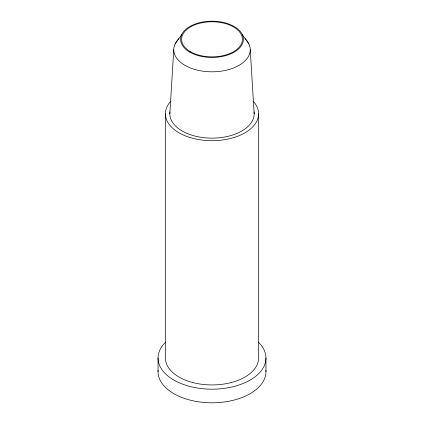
<?xml version="1.0" encoding="UTF-8"?>
<svg xmlns="http://www.w3.org/2000/svg" width="424" height="424" viewBox="0 0 424 424"><rect width="100%" height="100%" fill="white"/><g stroke="black" fill="none" stroke-linecap="round" stroke-linejoin="round"><path stroke-width="0.64" d="M169.828 113.796L173.75 49.73M175.054 44.017L181.684 34.63M242.316 34.63L248.946 44.017M250.25 49.73L254.172 113.796M265.943 358.041L265.943 371.657M258.587 113.796L258.587 358.041A46.587 26.898 0 0 1 212 384.939A46.587 26.898 0 0 1 165.413 358.041L165.413 113.796M158.057 358.041L158.057 371.657M245.125 38.69A38.25 22.085 0 0 1 212 71.815A38.25 22.085 0 0 1 178.875 38.69M265.901 370.412A53.943 31.143 0 0 1 212 402.8A53.943 31.143 0 0 1 158.099 370.412M258.714 342.47A53.943 31.143 0 0 1 212 389.184A53.943 31.143 0 0 1 165.286 342.47M254.045 111.894A42.172 24.348 0 0 1 212 138.144A42.172 24.348 0 0 1 169.955 111.894M253.674 101.771A46.587 26.898 0 0 1 212 140.694A46.587 26.898 0 0 1 170.326 101.771M190.503 51.733A30.406 17.554 0 0 0 241.367 43.863A30.406 17.554 0 0 0 204.13 22.366A30.406 17.554 0 0 0 190.503 51.733M189.809 52.131A31.387 18.121 0 0 0 242.316 44.011A31.387 18.121 0 0 0 203.875 21.815A31.387 18.121 0 0 0 189.809 52.131"/></g></svg>
